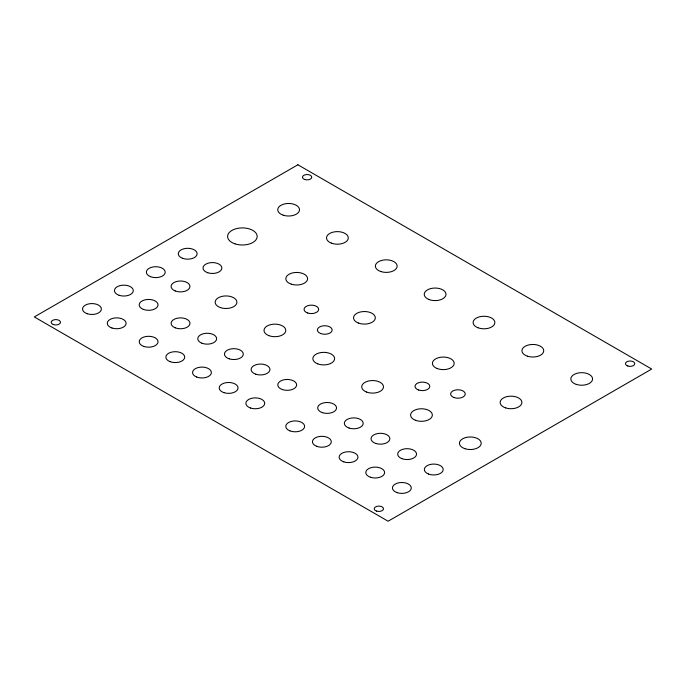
<?xml version="1.0" encoding="UTF-8"?>
<svg xmlns="http://www.w3.org/2000/svg" width="686" height="686" viewBox="0 0 686 686"><rect width="100%" height="100%" fill="white"/><g stroke="black" fill="none" stroke-linecap="round" stroke-linejoin="round"><path stroke-width="1.03" d="M297.878 164.777L34.3 316.949L388.122 521.223L651.7 369.051L297.878 164.777M418.709 390.06A7.4 4.27 0 0 0 429.805 386.364A7.4 4.27 0 0 0 418.709 382.659A7.4 4.27 0 0 0 418.709 390.06M320.628 333.525A7.4 4.27 0 0 0 332.153 330.292A7.4 4.27 0 0 0 321.545 326.15A7.4 4.27 0 0 0 320.628 333.525M234.981 243.847A14.792 8.541 0 0 0 257.173 236.447A14.792 8.541 0 0 0 234.981 229.055A14.792 8.541 0 0 0 234.981 243.847M453.832 397.486A7.323 4.227 0 0 0 465.245 394.287A7.323 4.227 0 0 0 454.732 390.18A7.323 4.227 0 0 0 453.832 397.486M307.697 313.022A7.323 4.227 0 0 0 318.681 309.36A7.323 4.227 0 0 0 307.697 305.699A7.323 4.227 0 0 0 307.697 313.022M397.143 492.659A9.424 5.445 0 0 0 411.283 487.943A9.424 5.445 0 0 0 397.143 483.227A9.424 5.445 0 0 0 397.143 492.659M370.483 477.259A9.424 5.445 0 0 0 384.623 472.551A9.424 5.445 0 0 0 370.483 467.835A9.424 5.445 0 0 0 370.483 477.259M343.815 461.867A9.424 5.445 0 0 0 357.955 457.15A9.424 5.445 0 0 0 343.815 452.443A9.424 5.445 0 0 0 343.815 461.867M316.58 446.269A9.424 5.445 0 0 0 331.269 442.144A9.424 5.445 0 0 0 317.747 436.862A9.424 5.445 0 0 0 316.58 446.269M289.912 430.868A9.424 5.445 0 0 0 304.601 426.752A9.424 5.445 0 0 0 291.078 421.47A9.424 5.445 0 0 0 289.912 430.868M250.57 408.033A9.424 5.445 0 0 0 264.71 403.317A9.424 5.445 0 0 0 250.57 398.609A9.424 5.445 0 0 0 250.57 408.033M223.902 392.641A9.424 5.445 0 0 0 238.042 387.924A9.424 5.445 0 0 0 223.902 383.208A9.424 5.445 0 0 0 223.902 392.641M196.668 377.034A9.424 5.445 0 0 0 211.357 372.918A9.424 5.445 0 0 0 197.834 367.636A9.424 5.445 0 0 0 196.668 377.034M169.999 361.642A9.424 5.445 0 0 0 184.688 357.526A9.424 5.445 0 0 0 171.166 352.235A9.424 5.445 0 0 0 169.999 361.642M143.906 346.456A9.424 5.445 0 0 0 158.046 341.739A9.424 5.445 0 0 0 143.906 337.023A9.424 5.445 0 0 0 143.906 346.456M143.314 309.377A9.424 5.445 0 0 0 158.003 305.261A9.424 5.445 0 0 0 144.48 299.979A9.424 5.445 0 0 0 143.314 309.377M111.972 328.011A9.424 5.445 0 0 0 126.113 323.303A9.424 5.445 0 0 0 111.972 318.587A9.424 5.445 0 0 0 111.972 328.011M87.233 313.734A9.424 5.445 0 0 0 101.374 309.017A9.424 5.445 0 0 0 87.233 304.301A9.424 5.445 0 0 0 87.233 313.734M150.5 276.672A9.424 5.445 0 0 0 165.18 272.556A9.424 5.445 0 0 0 151.657 267.266A9.424 5.445 0 0 0 150.5 276.672M119.15 295.306A9.424 5.445 0 0 0 133.29 290.59A9.424 5.445 0 0 0 119.15 285.882A9.424 5.445 0 0 0 119.15 295.306M175.23 290.958A9.424 5.445 0 0 0 189.919 286.834A9.424 5.445 0 0 0 176.396 281.552A9.424 5.445 0 0 0 175.23 290.958M207.721 272.736A9.424 5.445 0 0 0 221.861 268.02A9.424 5.445 0 0 0 207.721 263.304A9.424 5.445 0 0 0 207.721 272.736M182.416 258.245A9.424 5.445 0 0 0 197.096 254.129A9.424 5.445 0 0 0 183.574 248.846A9.424 5.445 0 0 0 182.416 258.245M375.731 443.439A9.424 5.445 0 0 0 389.871 438.731A9.424 5.445 0 0 0 375.731 434.015A9.424 5.445 0 0 0 375.731 443.439M428.493 474.026A9.424 5.445 0 0 0 443.182 469.901A9.424 5.445 0 0 0 429.659 464.619A9.424 5.445 0 0 0 428.493 474.026M401.825 458.634A9.424 5.445 0 0 0 416.513 454.509A9.424 5.445 0 0 0 402.991 449.227A9.424 5.445 0 0 0 401.825 458.634M349.063 428.047A9.424 5.445 0 0 0 363.203 423.331A9.424 5.445 0 0 0 349.063 418.614A9.424 5.445 0 0 0 349.063 428.047M322.403 412.655A9.424 5.445 0 0 0 336.543 407.938A9.424 5.445 0 0 0 322.403 403.222A9.424 5.445 0 0 0 322.403 412.655M282.486 389.605A9.424 5.445 0 0 0 296.626 384.889A9.424 5.445 0 0 0 282.486 380.181A9.424 5.445 0 0 0 282.486 389.605M255.818 374.213A9.424 5.445 0 0 0 269.958 369.497A9.424 5.445 0 0 0 255.818 364.781A9.424 5.445 0 0 0 255.818 374.213M229.158 358.812A9.424 5.445 0 0 0 243.298 354.105A9.424 5.445 0 0 0 229.158 349.388A9.424 5.445 0 0 0 229.158 358.812M201.916 343.214A9.424 5.445 0 0 0 216.605 339.098A9.424 5.445 0 0 0 203.082 333.808A9.424 5.445 0 0 0 201.916 343.214M175.256 327.822A9.424 5.445 0 0 0 189.945 323.698A9.424 5.445 0 0 0 176.422 318.415A9.424 5.445 0 0 0 175.256 327.822M464.885 448.687A10.882 6.277 0 0 0 481.203 443.25A10.882 6.277 0 0 0 464.885 437.814A10.882 6.277 0 0 0 464.885 448.687M415.373 420.244A10.882 6.277 0 0 0 432.317 415.493A10.882 6.277 0 0 0 416.711 409.396A10.882 6.277 0 0 0 415.373 420.244M366.513 392.032A10.882 6.277 0 0 0 383.457 387.281A10.882 6.277 0 0 0 367.859 381.184A10.882 6.277 0 0 0 366.513 392.032M317.652 363.829A10.882 6.277 0 0 0 334.596 359.078A10.882 6.277 0 0 0 318.999 352.973A10.882 6.277 0 0 0 317.652 363.829M268.792 335.617A10.882 6.277 0 0 0 285.745 330.866A10.882 6.277 0 0 0 270.138 324.77A10.882 6.277 0 0 0 268.792 335.617M220.592 307.645A10.882 6.277 0 0 0 236.91 302.209A10.882 6.277 0 0 0 220.592 296.772A10.882 6.277 0 0 0 220.592 307.645M437.196 368.536A10.882 6.277 0 0 0 454.141 363.786A10.882 6.277 0 0 0 438.543 357.689A10.882 6.277 0 0 0 437.196 368.536M358.349 323.02A10.882 6.277 0 0 0 375.293 318.27A10.882 6.277 0 0 0 359.696 312.164A10.882 6.277 0 0 0 358.349 323.02M291.276 284.15A10.882 6.277 0 0 0 307.594 278.713A10.882 6.277 0 0 0 291.276 273.277A10.882 6.277 0 0 0 291.276 284.15M505.582 407.878A10.882 6.277 0 0 0 521.9 402.442A10.882 6.277 0 0 0 505.582 397.005A10.882 6.277 0 0 0 505.582 407.878M576.266 384.383A10.882 6.277 0 0 0 592.584 378.946A10.882 6.277 0 0 0 576.266 373.51A10.882 6.277 0 0 0 576.266 384.383M527.405 356.18A10.882 6.277 0 0 0 543.724 350.735A10.882 6.277 0 0 0 527.405 345.298A10.882 6.277 0 0 0 527.405 356.18M477.893 327.728A10.882 6.277 0 0 0 494.838 322.977A10.882 6.277 0 0 0 479.231 316.881A10.882 6.277 0 0 0 477.893 327.728M429.033 299.525A10.882 6.277 0 0 0 445.977 294.774A10.882 6.277 0 0 0 430.371 288.677A10.882 6.277 0 0 0 429.033 299.525M380.833 271.553A10.882 6.277 0 0 0 397.151 266.117A10.882 6.277 0 0 0 380.833 260.671A10.882 6.277 0 0 0 380.833 271.553M331.312 243.11A10.882 6.277 0 0 0 348.265 238.351A10.882 6.277 0 0 0 332.659 232.254A10.882 6.277 0 0 0 331.312 243.11M283.198 215.181A10.882 6.277 0 0 0 299.508 209.745A10.882 6.277 0 0 0 283.198 204.308A10.882 6.277 0 0 0 283.198 215.181M376.537 511.087A4.639 2.675 0 0 0 383.5 508.772A4.639 2.675 0 0 0 376.537 506.448A4.639 2.675 0 0 0 376.537 511.087M627.801 366.024A4.639 2.675 0 0 0 634.764 363.7A4.639 2.675 0 0 0 627.801 361.376A4.639 2.675 0 0 0 627.801 366.024M304.781 179.526A4.639 2.675 0 0 0 311.744 177.211A4.639 2.675 0 0 0 304.781 174.887A4.639 2.675 0 0 0 304.781 179.526M53.234 324.495A4.639 2.675 0 0 0 60.471 322.471A4.639 2.675 0 0 0 53.808 319.865A4.639 2.675 0 0 0 53.234 324.495"/></g></svg>
